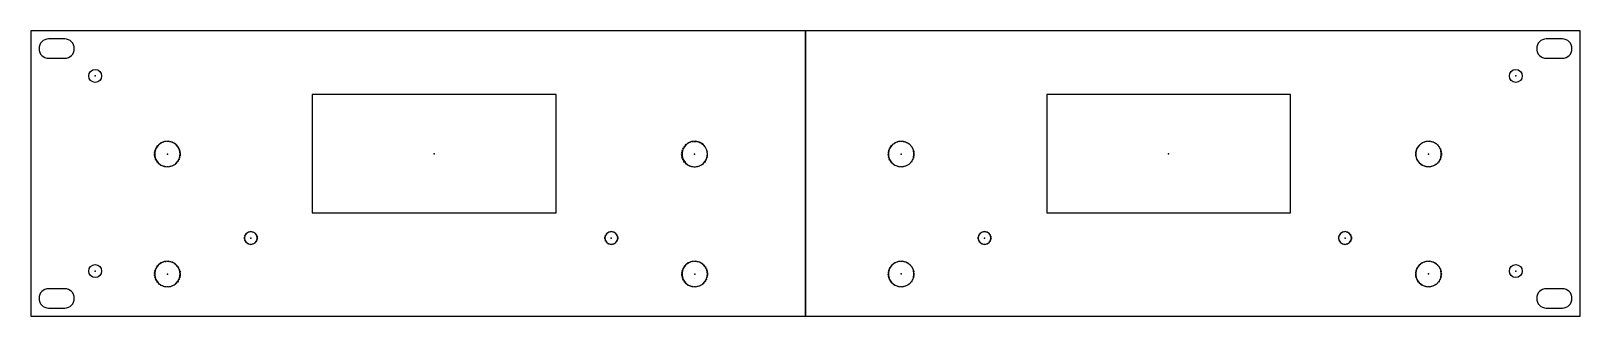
# Model space of a CAD drawing. Header units: millimetres. Extents: x -241 to 241, y -44 to 44.
import ezdxf

# ---------------------------------------------------------------- set-up
doc = ezdxf.new("R2010")
doc.units = ezdxf.units.MM
doc.linetypes.add('DASHED', pattern=[0.75, 0.5, -0.25])
doc.layers.get('0').update_dxf_attribs({"linetype": 'CONTINUOUS'})

msp = doc.modelspace()

# ---------------------------------------------------------------- linework, layer by layer
for points in [[(0, -44.4), (0, 44.4), (-241.3, 44.4), (-241.3, -44.4)], [(0, 44.4), (0, -44.4), (241.3, -44.4), (241.3, 44.4)], [(-77.66, 24.57), (-153.66, 24.57), (-153.66, -12.23), (-77.66, -12.23)], [(151.14, 24.57), (75.14, 24.57), (75.14, -12.23), (151.14, -12.23)], [(-199.67, 2.17), (-198.51, 2.06), (-197.34, 2.35), (-196.32, 2.95), (-195.51, 3.83), (-194.98, 4.89), (-194.8, 6.05), (-194.98, 7.25), (-195.51, 8.31), (-196.32, 9.19), (-197.34, 9.75), (-198.51, 10.04), (-199.67, 9.93), (-200.8, 9.51), (-201.72, 8.77), (-202.39, 7.78), (-202.74, 6.65), (-202.74, 5.45), (-202.39, 4.32), (-201.72, 3.33), (-200.8, 2.59)], [(-35.38, 2.17), (-34.22, 2.06), (-33.05, 2.35), (-32.03, 2.95), (-31.22, 3.83), (-30.69, 4.89), (-30.51, 6.05), (-30.69, 7.25), (-31.22, 8.31), (-32.03, 9.19), (-33.05, 9.75), (-34.22, 10.04), (-35.38, 9.93), (-36.51, 9.51), (-37.43, 8.77), (-38.1, 7.78), (-38.45, 6.65), (-38.45, 5.45), (-38.1, 4.32), (-37.43, 3.33), (-36.51, 2.59)], [(28.93, 2.17), (30.09, 2.06), (31.26, 2.35), (32.28, 2.95), (33.09, 3.83), (33.62, 4.89), (33.8, 6.05), (33.62, 7.25), (33.09, 8.31), (32.28, 9.19), (31.26, 9.75), (30.09, 10.04), (28.93, 9.93), (27.8, 9.51), (26.88, 8.77), (26.21, 7.78), (25.86, 6.65), (25.86, 5.45), (26.21, 4.32), (26.88, 3.33), (27.8, 2.59)], [(193.22, 2.17), (194.38, 2.06), (195.55, 2.35), (196.57, 2.95), (197.38, 3.83), (197.91, 4.89), (198.09, 6.05), (197.91, 7.25), (197.38, 8.31), (196.57, 9.19), (195.55, 9.75), (194.38, 10.04), (193.22, 9.93), (192.09, 9.51), (191.17, 8.77), (190.5, 7.78), (190.15, 6.65), (190.15, 5.45), (190.5, 4.32), (191.17, 3.33), (192.09, 2.59)], [(-174.2, -21.54), (-173.56, -21.96), (-172.79, -22.1), (-172.05, -21.96), (-171.38, -21.54), (-170.95, -20.87), (-170.81, -20.13), (-170.95, -19.35), (-171.38, -18.71), (-172.05, -18.26), (-172.79, -18.11), (-173.56, -18.26), (-174.2, -18.71), (-174.66, -19.35), (-174.8, -20.13), (-174.66, -20.87)], [(-61.91, -21.54), (-61.28, -21.96), (-60.5, -22.1), (-59.72, -21.96), (-59.09, -21.54), (-58.66, -20.87), (-58.49, -20.13), (-58.66, -19.35), (-59.09, -18.71), (-59.72, -18.26), (-60.5, -18.11), (-61.28, -18.26), (-61.91, -18.71), (-62.33, -19.35), (-62.51, -20.13), (-62.33, -20.87)], [(54.4, -21.54), (55.04, -21.96), (55.81, -22.1), (56.55, -21.96), (57.22, -21.54), (57.65, -20.87), (57.79, -20.13), (57.65, -19.35), (57.22, -18.71), (56.55, -18.26), (55.81, -18.11), (55.04, -18.26), (54.4, -18.71), (53.94, -19.35), (53.8, -20.13), (53.94, -20.87)], [(166.69, -21.54), (167.33, -21.96), (168.1, -22.1), (168.88, -21.96), (169.51, -21.54), (169.93, -20.87), (170.11, -20.13), (169.93, -19.35), (169.51, -18.71), (168.88, -18.26), (168.1, -18.11), (167.33, -18.26), (166.69, -18.71), (166.27, -19.35), (166.09, -20.13), (166.27, -20.87)], [(-199.67, -35.19), (-198.51, -35.29), (-197.34, -35.01), (-196.32, -34.45), (-195.51, -33.57), (-194.98, -32.51), (-194.8, -31.31), (-194.98, -30.15), (-195.51, -29.09), (-196.32, -28.21), (-197.34, -27.61), (-198.51, -27.36), (-199.67, -27.43), (-200.8, -27.85), (-201.72, -28.59), (-202.39, -29.58), (-202.74, -30.71), (-202.74, -31.91), (-202.39, -33.04), (-201.72, -34.03), (-200.8, -34.77)], [(-35.38, -35.19), (-34.22, -35.29), (-33.05, -35.01), (-32.03, -34.45), (-31.22, -33.57), (-30.69, -32.51), (-30.51, -31.31), (-30.69, -30.15), (-31.22, -29.09), (-32.03, -28.21), (-33.05, -27.61), (-34.22, -27.36), (-35.38, -27.43), (-36.51, -27.85), (-37.43, -28.59), (-38.1, -29.58), (-38.45, -30.71), (-38.45, -31.91), (-38.1, -33.04), (-37.43, -34.03), (-36.51, -34.77)], [(28.93, -35.19), (30.09, -35.29), (31.26, -35.01), (32.28, -34.45), (33.09, -33.57), (33.62, -32.51), (33.8, -31.31), (33.62, -30.15), (33.09, -29.09), (32.28, -28.21), (31.26, -27.61), (30.09, -27.36), (28.93, -27.43), (27.8, -27.85), (26.88, -28.59), (26.21, -29.58), (25.86, -30.71), (25.86, -31.91), (26.21, -33.04), (26.88, -34.03), (27.8, -34.77)], [(193.22, -35.19), (194.38, -35.29), (195.55, -35.01), (196.57, -34.45), (197.38, -33.57), (197.91, -32.51), (198.09, -31.31), (197.91, -30.15), (197.38, -29.09), (196.57, -28.21), (195.55, -27.61), (194.38, -27.36), (193.22, -27.43), (192.09, -27.85), (191.17, -28.59), (190.5, -29.58), (190.15, -30.71), (190.15, -31.91), (190.5, -33.04), (191.17, -34.03), (192.09, -34.77)]]:
    msp.add_lwpolyline(points, close=True)
for points in [[(-230.8, 35.9, 1), (-230.8, 41.9), (-235.8, 41.9, 1), (-235.8, 35.9)], [(235.8, 35.9, 1), (235.8, 41.9), (230.8, 41.9, 1), (230.8, 35.9)], [(-230.8, -41.9, 1), (-230.8, -35.9), (-235.8, -35.9, 1), (-235.8, -41.9)], [(235.8, -41.9, 1), (235.8, -35.9), (230.8, -35.9, 1), (230.8, -41.9)]]:
    msp.add_lwpolyline(points, format="xyb", close=True)
for centre in [(-221.3, 30.4), (221.3, 30.4), (-221.3, -30.4), (221.3, -30.4)]:
    msp.add_circle(centre, 2)
at = {"linetype": 'DASHED'}
for centre, radius in [((-198.8, 6.05), 4), ((-34.6, 6), 4), ((29.8, 6.05), 4), ((194.13, 6.07), 4), ((-172.8, -20.1), 2), ((-60.5, -20.1), 2), ((55.8, -20.1), 2), ((168.1, -20.1), 2), ((-198.79, -31.35), 4), ((-34.51, -31.32), 4), ((29.8, -31.3), 4), ((194.1, -31.3), 4)]:
    msp.add_circle(centre, radius, dxfattribs=at)
for p in [(-221.3, 30.4), (221.3, 30.4), (-202.74, 5.45), (-198.8, 6.05), (-115.66, 6.17), (-115.66, 6.17), (-34.6, 6), (29.8, 6.05), (113.14, 6.17), (113.14, 6.17), (194.13, 6.07), (-172.8, -20.1), (-60.5, -20.1), (55.8, -20.1), (168.1, -20.1), (-221.3, -30.4), (-198.79, -31.35), (-34.51, -31.32), (29.8, -31.3), (29.8, -31.3), (194.1, -31.3), (221.3, -30.4)]:
    msp.add_point(p)

doc.saveas('drawing.dxf')
